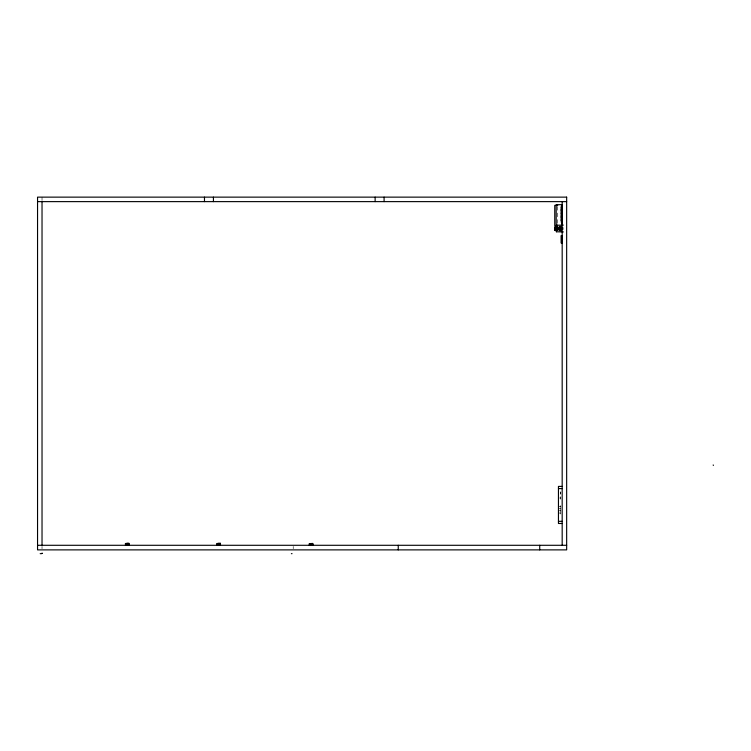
<?xml version="1.0" encoding="UTF-8"?>
<svg xmlns="http://www.w3.org/2000/svg" width="751" height="751" viewBox="0 0 751 751"><rect width="100%" height="100%" fill="white"/><g stroke="black" fill="none" stroke-linecap="round" stroke-linejoin="round"><path stroke-width="0.56" stroke-dasharray="3.75 2.82" d="M560.462 499.237L560.462 496.655M560.284 506.352L559.551 506.39L560.284 506.596M560.049 508.436L559.589 508.718L560.284 508.84M560.284 510.708L559.551 510.746L560.284 510.962M560.462 494.346L560.462 491.698M560.302 492.196L560.302 492.816M560.302 493.229L560.302 493.848M560.021 497.124L560.124 497.744M560.021 498.157L560.124 498.777M560.284 507.901L560.246 509.685M560.284 510.023L560.246 511.816M560.284 512.257L560.246 514.05M560.049 512.802L559.589 513.083L560.284 513.196M560.246 505.573L560.246 507.451M557.702 206.469L557.702 223.319M293.219 546.437L293.219 548.737M42.028 197.137L42.028 200.498M42.028 546.437L42.028 548.737"/><path stroke-width="1.13" d="M556.698 228.135L556.801 228.595M556.913 227.769L557.42 227.562M556.763 227.722L556.857 227.215M557.204 229.956L557.214 227.084M557.345 229.027L557.336 228.642M557.233 230.257L557.27 226.83M557.42 226.718L557.42 229.956L556.585 229.956L556.585 227.084L557.42 227.084M558.613 229.111L558.368 228.126L559.345 226.464L560.687 226.473L560.95 227.356M558.631 229.102L559.326 230.623L560.819 230.21M560.687 230.613L561.213 229.468M555.721 226.915L554.942 227.459L554.67 229.966L555.017 227.384M555.627 226.943L555.562 226.821M555.843 230.519L555.871 226.511M555.965 230.257L555.299 230.05L555.853 229.731M556.125 230.529L556.153 226.511M561.335 226.671L561.081 226.426M561.842 242.967L561.983 236.189L561.119 235.636L561.119 242.967L561.842 242.967L561.842 235.636M713.187 464.944L713.375 465.451M561.194 229.477L561.682 228.135L560.941 227.365M556.397 225.253L563.325 225.112M561.804 206.619L561.804 207.511M561.645 210.909L561.804 211.801M561.645 213.8L561.617 214.683L561.804 213.791M560.19 229.308C561.035 226.886 558.049 229.421 560.021 229.318M561.645 207.501L561.645 206.619M561.645 208.102L561.804 208.985M561.804 210.402L561.617 209.454M561.804 213.237L561.617 212.289M561.645 215.143L561.804 216.035M561.804 217.405L561.804 216.523M561.645 217.968L561.804 218.851M561.804 220.278L561.617 219.33M561.617 206.553L561.419 207.849M561.617 213.735L561.419 215.021M561.588 208.985L561.429 208.149L561.419 209.332M561.588 210.402L561.457 209.529L561.419 210.749M561.588 211.791L561.429 210.965L561.419 212.139M561.588 213.237L561.476 212.345L561.419 213.584M561.588 216.025L561.429 215.199L561.419 216.372M561.588 217.405L561.495 216.495L561.419 217.743M561.588 218.841L561.457 217.968L561.419 219.189M561.588 220.278L561.476 219.376L561.419 220.625M125.473 544.916L128.965 544.71M127.736 544.926L125.717 545.048L125.642 543.724L128.665 543.546L128.74 544.86M216.992 544.916L220.484 544.71M309.337 545.066L312.829 544.86M563.353 231.928L556.388 231.777M37.55 201.625L566.658 201.625M557.158 205.305L557.702 205.352L554.754 205.352L554.754 225.563L556.275 225.563M561.128 206.516L561.804 206.553M561.128 207.642L561.804 207.642M561.128 207.999L561.804 208.102M561.128 209.116L561.804 209.116M561.128 209.416L561.804 209.52M561.128 210.533L561.804 210.533M561.128 210.806L561.804 210.909M561.128 211.932L561.804 211.932M561.128 212.251L561.804 212.355M561.128 213.378L561.804 213.378M561.128 213.697L561.804 213.735M561.128 214.814L561.804 214.814M561.128 215.039L561.804 215.143M561.128 216.166L561.804 216.166M561.128 216.419L561.804 216.419M561.128 217.537L561.804 217.537M561.128 217.856L561.804 217.959M561.128 218.982L561.804 218.982M561.128 219.292L561.804 219.395M561.128 220.409L561.804 220.409M561.128 220.785L561.804 220.822L561.419 222.108M561.128 221.902L561.804 221.77M557.158 225.225L556.36 225.338L556.369 231.796M556.181 227.084L555.74 227.131M555.505 227.562L555.205 228.21M554.942 228.304L555.637 228.304M554.942 229.017L555.637 229.017M555.505 229.121L555.205 229.768M554.942 229.862L555.637 229.862M555.637 230.2L556.181 230.2M562.18 486.413L558.453 486.413L558.453 523.485L562.18 523.485M558.453 488.591L562.18 488.591M558.453 521.325L562.18 521.325M37.55 545.292L566.658 545.292M563.034 227.957L562.433 227.957L562.433 229.093L563.034 229.093M556.707 228.36L557.42 228.379M557.392 225.826L556.698 225.065L557.458 225.854M559.298 228.82L559.805 229.327M311.656 543.517L311.712 544.484L311.402 543.527M311.111 543.546L310.914 544.531L310.858 543.564M310.567 543.583L310.623 544.55L310.313 543.593M220.259 544.86L220.184 543.546L217.152 543.724L217.236 545.048M219.32 543.367L219.114 544.353L219.057 543.386M218.766 543.395L218.569 544.381L218.513 543.414M218.222 543.433L218.025 544.419L217.968 543.442M127.801 543.367L127.858 544.334L127.539 543.386M127.257 543.395L127.313 544.372L126.994 543.414M126.712 543.433L126.769 544.4L126.45 543.442M562.18 201.625L562.18 545.292M561.804 225.497L561.804 204.685L556.181 204.685L556.181 226.652M561.673 235.636L561.673 242.967M561.335 226.258L561.335 227.131M561.241 228.755A1.361 1.361 0 0 1 559.195 229.937A1.361 1.361 0 0 1 559.195 227.572A1.361 1.361 0 0 1 561.241 228.755L561.241 231.111M559.87 229.393L559.87 230.116M555.28 227.562L555.28 228.21M555.28 229.121L555.28 229.768M554.745 227.384L554.745 229.966M539.725 545.292L539.725 549.882M398.246 545.292L398.246 549.882M384.09 197.137L384.09 201.625M375.134 197.137L375.134 201.625M292.045 553.665L291.379 553.665M213.434 197.137L213.434 201.625M204.479 197.137L204.479 201.625M42.028 201.625L42.028 545.292M40.864 553.665L40.188 553.665M555.045 229.44L555.027 230.519L556.341 230.529L556.35 226.511L555.036 226.502L555.036 229.44M41.493 553.618L42.169 553.271L41.493 553.618M128.881 543.302L125.398 543.508L125.501 545.292L128.984 545.085L128.881 543.302M220.4 543.302L216.908 543.508L217.011 545.292L220.503 545.085L220.4 543.302M312.745 543.452L309.252 543.658L309.356 545.442L312.848 545.235L312.745 543.452M312.529 543.696L309.496 543.874L309.572 545.198L312.604 545.01L312.529 543.696M566.658 197.137L37.55 197.137L37.55 549.882L566.658 549.882L566.658 197.137"/></g></svg>
